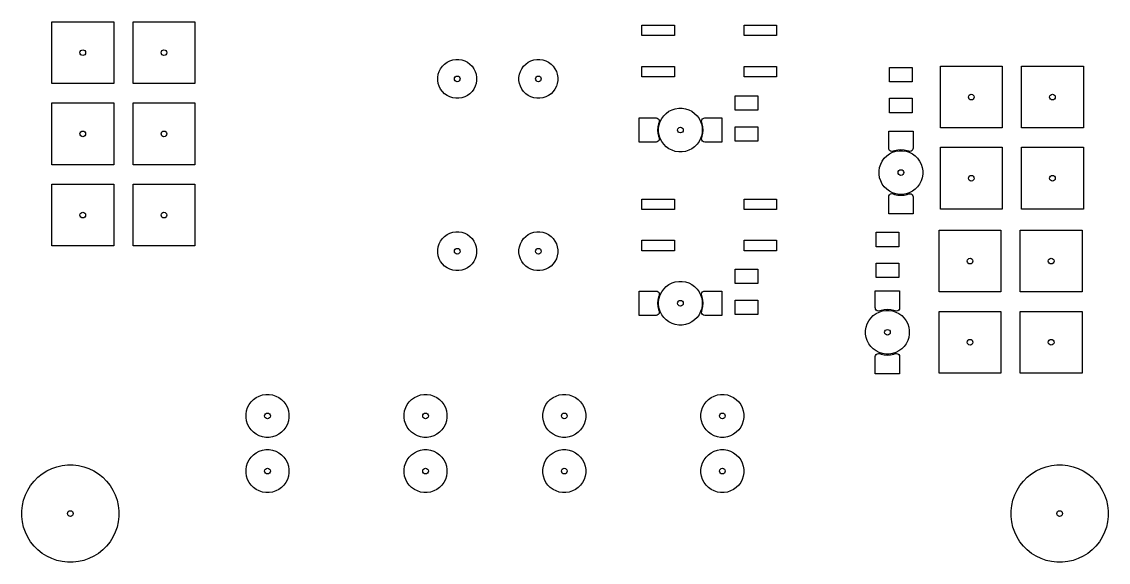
# Model space of a CAD drawing. Extents: x 0.28 to 2.94, y 0.28 to 3.72.
# Drawn here: x 0.282 to 2.918, y 0.282 to 1.592 of the extents above; entities that cross this region are included whole.
import ezdxf

# ---------------------------------------------------------------- set-up
doc = ezdxf.new("R2010")
doc.units = 0
doc.header["$MEASUREMENT"] = 0
doc.layers.add('BLACK', color=7, linetype='CONTINUOUS')

msp = doc.modelspace()

# ---------------------------------------------------------------- linework, layer by layer
at = {"layer": 'BLACK', "linetype": 'CONTINUOUS'}
for p, q in [((0.3552, 1.4425), (0.3552, 1.5925)), ((0.3552, 1.5925), (0.5052, 1.5925)), ((0.5052, 1.5925), (0.5052, 1.4425)), ((0.5521, 1.4425), (0.5521, 1.5925)), ((0.5521, 1.5925), (0.7021, 1.5925)), ((0.7021, 1.5925), (0.7021, 1.4425)), ((1.7866, 1.5591), (1.7866, 1.5843)), ((1.7866, 1.5843), (1.8654, 1.5843)), ((1.8654, 1.5843), (1.8654, 1.5591)), ((2.0346, 1.5591), (2.0346, 1.5843)), ((2.0346, 1.5843), (2.1134, 1.5843)), ((2.1134, 1.5843), (2.1134, 1.5591)), ((1.8654, 1.5591), (1.7866, 1.5591)), ((2.1134, 1.5591), (2.0346, 1.5591)), ((1.2949, 1.472), (1.2983, 1.4786)), ((1.2983, 1.4786), (1.3027, 1.4846)), ((1.3027, 1.4846), (1.3079, 1.4899)), ((1.3079, 1.4899), (1.3139, 1.4942)), ((1.3139, 1.4942), (1.3205, 1.4976)), ((1.3205, 1.4976), (1.3276, 1.4999)), ((1.3276, 1.4999), (1.3349, 1.501)), ((1.3349, 1.501), (1.3423, 1.501)), ((1.3423, 1.501), (1.3496, 1.4999)), ((1.3496, 1.4999), (1.3567, 1.4976)), ((1.3567, 1.4976), (1.3633, 1.4942)), ((1.3633, 1.4942), (1.3693, 1.4899)), ((1.3693, 1.4899), (1.3745, 1.4846)), ((1.3745, 1.4846), (1.3789, 1.4786)), ((1.3789, 1.4786), (1.3822, 1.472)), ((1.4918, 1.472), (1.4952, 1.4786)), ((1.4952, 1.4786), (1.4995, 1.4846)), ((1.4995, 1.4846), (1.5048, 1.4899)), ((1.5048, 1.4899), (1.5107, 1.4942)), ((1.5107, 1.4942), (1.5174, 1.4976)), ((1.5174, 1.4976), (1.5244, 1.4999)), ((1.5244, 1.4999), (1.5317, 1.501)), ((1.5317, 1.501), (1.5391, 1.501)), ((1.5391, 1.501), (1.5465, 1.4999)), ((1.5465, 1.4999), (1.5535, 1.4976)), ((1.5535, 1.4976), (1.5601, 1.4942)), ((1.5601, 1.4942), (1.5661, 1.4899)), ((1.5661, 1.4899), (1.5714, 1.4846)), ((1.5714, 1.4846), (1.5757, 1.4786)), ((1.5757, 1.4786), (1.5791, 1.472)), ((1.7866, 1.4591), (1.7866, 1.4843)), ((1.7866, 1.4843), (1.8654, 1.4843)), ((1.8654, 1.4843), (1.8654, 1.4591)), ((2.0346, 1.4591), (2.0346, 1.4843)), ((2.0346, 1.4843), (2.1134, 1.4843)), ((2.1134, 1.4843), (2.1134, 1.4591)), ((2.3874, 1.4469), (2.3874, 1.4819)), ((2.3874, 1.4819), (2.4424, 1.4819)), ((2.4424, 1.4819), (2.4424, 1.4469)), ((2.5107, 1.3349), (2.5107, 1.4849)), ((2.5107, 1.4849), (2.6607, 1.4849)), ((2.6607, 1.4849), (2.6607, 1.3349)), ((2.7076, 1.3349), (2.7076, 1.4849)), ((2.7076, 1.4849), (2.8576, 1.4849)), ((2.8576, 1.4849), (2.8576, 1.3349)), ((1.2915, 1.4577), (1.2926, 1.465)), ((1.2915, 1.4502), (1.2915, 1.4577)), ((1.2926, 1.4429), (1.2915, 1.4502)), ((1.2926, 1.465), (1.2949, 1.472)), ((1.3822, 1.472), (1.3845, 1.465)), ((1.3845, 1.465), (1.3857, 1.4577)), ((1.3857, 1.4502), (1.3845, 1.4429)), ((1.3857, 1.4577), (1.3857, 1.4502)), ((1.4883, 1.4577), (1.4895, 1.465)), ((1.4883, 1.4502), (1.4883, 1.4577)), ((1.4895, 1.4429), (1.4883, 1.4502)), ((1.4895, 1.465), (1.4918, 1.472)), ((1.5791, 1.472), (1.5814, 1.465)), ((1.5814, 1.465), (1.5825, 1.4577)), ((1.5825, 1.4502), (1.5814, 1.4429)), ((1.5825, 1.4577), (1.5825, 1.4502)), ((1.8654, 1.4591), (1.7866, 1.4591)), ((2.1134, 1.4591), (2.0346, 1.4591)), ((0.5052, 1.4425), (0.3552, 1.4425)), ((0.7021, 1.4425), (0.5521, 1.4425)), ((1.2949, 1.4359), (1.2926, 1.4429)), ((1.2983, 1.4293), (1.2949, 1.4359)), ((1.3027, 1.4233), (1.2983, 1.4293)), ((1.3789, 1.4293), (1.3745, 1.4233)), ((1.3822, 1.4359), (1.3789, 1.4293)), ((1.3845, 1.4429), (1.3822, 1.4359)), ((1.4918, 1.4359), (1.4895, 1.4429)), ((1.4952, 1.4293), (1.4918, 1.4359)), ((1.4995, 1.4233), (1.4952, 1.4293)), ((1.5757, 1.4293), (1.5714, 1.4233)), ((1.5791, 1.4359), (1.5757, 1.4293)), ((1.5814, 1.4429), (1.5791, 1.4359)), ((2.4424, 1.4469), (2.3874, 1.4469)), ((1.3079, 1.418), (1.3027, 1.4233)), ((1.3139, 1.4137), (1.3079, 1.418)), ((1.3205, 1.4103), (1.3139, 1.4137)), ((1.3276, 1.408), (1.3205, 1.4103)), ((1.3349, 1.4069), (1.3276, 1.408)), ((1.3423, 1.4069), (1.3349, 1.4069)), ((1.3496, 1.408), (1.3423, 1.4069)), ((1.3567, 1.4103), (1.3496, 1.408)), ((1.3633, 1.4137), (1.3567, 1.4103)), ((1.3693, 1.418), (1.3633, 1.4137)), ((1.3745, 1.4233), (1.3693, 1.418)), ((1.5048, 1.418), (1.4995, 1.4233)), ((1.5107, 1.4137), (1.5048, 1.418)), ((1.5174, 1.4103), (1.5107, 1.4137)), ((1.5244, 1.408), (1.5174, 1.4103)), ((1.5317, 1.4069), (1.5244, 1.408)), ((1.5391, 1.4069), (1.5317, 1.4069)), ((1.5465, 1.408), (1.5391, 1.4069)), ((1.5535, 1.4103), (1.5465, 1.408)), ((1.5601, 1.4137), (1.5535, 1.4103)), ((1.5661, 1.418), (1.5601, 1.4137)), ((1.5714, 1.4233), (1.5661, 1.418)), ((2.0125, 1.3779), (2.0125, 1.4129)), ((2.0125, 1.4129), (2.0675, 1.4129)), ((2.0675, 1.4129), (2.0675, 1.3779)), ((2.3874, 1.3719), (2.3874, 1.4069)), ((2.3874, 1.4069), (2.4424, 1.4069)), ((2.4424, 1.4069), (2.4424, 1.3719)), ((0.3552, 1.2456), (0.3552, 1.3956)), ((0.3552, 1.3956), (0.5052, 1.3956)), ((0.5052, 1.3956), (0.5052, 1.2456)), ((0.5521, 1.2456), (0.5521, 1.3956)), ((0.5521, 1.3956), (0.7021, 1.3956)), ((0.7021, 1.3956), (0.7021, 1.2456)), ((1.8455, 1.3704), (1.8522, 1.3753)), ((1.8522, 1.3753), (1.8597, 1.3791)), ((1.8597, 1.3791), (1.8676, 1.3817)), ((1.8676, 1.3817), (1.8758, 1.383)), ((1.8758, 1.383), (1.8842, 1.383)), ((1.8842, 1.383), (1.8924, 1.3817)), ((1.8924, 1.3817), (1.9003, 1.3791)), ((1.9003, 1.3791), (1.9078, 1.3753)), ((1.9078, 1.3753), (1.9145, 1.3704)), ((2.0675, 1.3779), (2.0125, 1.3779)), ((2.4424, 1.3719), (2.3874, 1.3719)), ((1.7796, 1.3005), (1.7796, 1.3595)), ((1.7796, 1.3595), (1.8209, 1.3595)), ((1.8209, 1.3595), (1.8237, 1.359)), ((1.8209, 1.3595), (1.8209, 1.3595)), ((1.8237, 1.359), (1.8263, 1.3574)), ((1.827, 1.3453), (1.8254, 1.3377)), ((1.8263, 1.3574), (1.8281, 1.355)), ((1.8283, 1.3489), (1.827, 1.3453)), ((1.8281, 1.355), (1.8288, 1.352)), ((1.8288, 1.352), (1.8283, 1.3489)), ((1.8283, 1.3424), (1.8309, 1.3503)), ((1.8283, 1.3489), (1.8283, 1.3489)), ((1.8309, 1.3503), (1.8347, 1.3578)), ((1.8347, 1.3578), (1.8396, 1.3645)), ((1.8396, 1.3645), (1.8455, 1.3704)), ((1.9145, 1.3704), (1.9204, 1.3645)), ((1.9204, 1.3645), (1.9253, 1.3578)), ((1.9253, 1.3578), (1.9291, 1.3503)), ((1.9291, 1.3503), (1.9317, 1.3424)), ((1.9312, 1.3519), (1.9319, 1.3549)), ((1.9317, 1.3489), (1.9312, 1.3519)), ((1.933, 1.3452), (1.9317, 1.3489)), ((1.9317, 1.3489), (1.9317, 1.3489)), ((1.9319, 1.3549), (1.9338, 1.3574)), ((1.9346, 1.3377), (1.933, 1.3452)), ((1.9338, 1.3574), (1.9364, 1.359)), ((1.9364, 1.359), (1.9391, 1.3594)), ((1.9391, 1.3594), (1.9391, 1.3595)), ((1.9391, 1.3595), (1.9804, 1.3595)), ((1.9804, 1.3595), (1.9804, 1.3005)), ((1.8254, 1.3377), (1.8248, 1.33)), ((1.8248, 1.33), (1.8254, 1.3223)), ((1.8254, 1.3223), (1.827, 1.3148)), ((1.827, 1.3342), (1.8283, 1.3424)), ((1.827, 1.3258), (1.827, 1.3342)), ((1.8283, 1.3176), (1.827, 1.3258)), ((1.9317, 1.3424), (1.933, 1.3342)), ((1.933, 1.3258), (1.9317, 1.3176)), ((1.933, 1.3342), (1.933, 1.3258)), ((1.933, 1.3147), (1.9346, 1.3223)), ((1.9352, 1.33), (1.9346, 1.3377)), ((1.9346, 1.3223), (1.9352, 1.33)), ((2.0125, 1.3029), (2.0125, 1.3379)), ((2.0125, 1.3379), (2.0675, 1.3379)), ((2.0675, 1.3379), (2.0675, 1.3029)), ((2.3854, 1.2859), (2.3854, 1.3272)), ((2.3854, 1.3272), (2.4444, 1.3272)), ((2.4444, 1.3272), (2.4444, 1.2859)), ((2.6607, 1.3349), (2.5107, 1.3349)), ((2.8576, 1.3349), (2.7076, 1.3349)), ((1.8209, 1.3005), (1.7796, 1.3005)), ((1.8236, 1.301), (1.8209, 1.3006)), ((1.8209, 1.3006), (1.8209, 1.3005)), ((1.8262, 1.3026), (1.8236, 1.301)), ((1.8281, 1.3051), (1.8262, 1.3026)), ((1.827, 1.3148), (1.8283, 1.3111)), ((1.8288, 1.3081), (1.8281, 1.3051)), ((1.8309, 1.3097), (1.8283, 1.3176)), ((1.8283, 1.3111), (1.8283, 1.3111)), ((1.8283, 1.3111), (1.8288, 1.3081)), ((1.8347, 1.3022), (1.8309, 1.3097)), ((1.8396, 1.2955), (1.8347, 1.3022)), ((1.8455, 1.2896), (1.8396, 1.2955)), ((1.9204, 1.2955), (1.9145, 1.2896)), ((1.9253, 1.3022), (1.9204, 1.2955)), ((1.9291, 1.3097), (1.9253, 1.3022)), ((1.9317, 1.3176), (1.9291, 1.3097)), ((1.9312, 1.308), (1.9317, 1.3111)), ((1.9319, 1.305), (1.9312, 1.308)), ((1.9317, 1.3111), (1.933, 1.3147)), ((1.9317, 1.3111), (1.9317, 1.3111)), ((1.9337, 1.3026), (1.9319, 1.305)), ((1.9363, 1.301), (1.9337, 1.3026)), ((1.9391, 1.3005), (1.9363, 1.301)), ((1.9804, 1.3005), (1.9391, 1.3005)), ((1.9391, 1.3005), (1.9391, 1.3005)), ((2.0675, 1.3029), (2.0125, 1.3029)), ((1.8522, 1.2847), (1.8455, 1.2896)), ((1.8597, 1.2809), (1.8522, 1.2847)), ((1.8676, 1.2783), (1.8597, 1.2809)), ((1.8758, 1.277), (1.8676, 1.2783)), ((1.8842, 1.277), (1.8758, 1.277)), ((1.8924, 1.2783), (1.8842, 1.277)), ((1.9003, 1.2809), (1.8924, 1.2783)), ((1.9078, 1.2847), (1.9003, 1.2809)), ((1.9145, 1.2896), (1.9078, 1.2847)), ((2.3745, 1.2614), (2.3804, 1.2673)), ((2.3804, 1.2673), (2.3871, 1.2722)), ((2.3855, 1.2859), (2.3854, 1.2859)), ((2.3859, 1.2832), (2.3855, 1.2859)), ((2.3875, 1.2806), (2.3859, 1.2832)), ((2.3871, 1.2722), (2.3946, 1.276)), ((2.39, 1.2788), (2.3875, 1.2806)), ((2.393, 1.2781), (2.39, 1.2788)), ((2.396, 1.2785), (2.393, 1.2781)), ((2.3946, 1.276), (2.4025, 1.2785)), ((2.3997, 1.2799), (2.396, 1.2785)), ((2.396, 1.2785), (2.396, 1.2785)), ((2.4072, 1.2815), (2.3997, 1.2799)), ((2.4025, 1.2785), (2.4107, 1.2798)), ((2.4149, 1.282), (2.4072, 1.2815)), ((2.4107, 1.2798), (2.4191, 1.2798)), ((2.4227, 1.2815), (2.4149, 1.282)), ((2.4191, 1.2798), (2.4273, 1.2785)), ((2.4302, 1.2798), (2.4227, 1.2815)), ((2.4273, 1.2785), (2.4352, 1.276)), ((2.4338, 1.2785), (2.4302, 1.2798)), ((2.4369, 1.278), (2.4338, 1.2785)), ((2.4338, 1.2785), (2.4338, 1.2785)), ((2.4352, 1.276), (2.4427, 1.2722)), ((2.4399, 1.2788), (2.4369, 1.278)), ((2.4423, 1.2806), (2.4399, 1.2788)), ((2.4439, 1.2832), (2.4423, 1.2806)), ((2.4427, 1.2722), (2.4494, 1.2673)), ((2.4444, 1.2859), (2.4439, 1.2832)), ((2.4444, 1.2859), (2.4444, 1.2859)), ((2.4494, 1.2673), (2.4553, 1.2614)), ((2.5107, 1.1381), (2.5107, 1.2881)), ((2.5107, 1.2881), (2.6607, 1.2881)), ((2.6607, 1.2881), (2.6607, 1.1381)), ((2.7076, 1.1381), (2.7076, 1.2881)), ((2.7076, 1.2881), (2.8576, 1.2881)), ((2.8576, 1.2881), (2.8576, 1.1381)), ((0.5052, 1.2456), (0.3552, 1.2456)), ((0.7021, 1.2456), (0.5521, 1.2456)), ((2.3619, 1.231), (2.3632, 1.2393)), ((2.3632, 1.2393), (2.3658, 1.2472)), ((2.3658, 1.2472), (2.3696, 1.2546)), ((2.3696, 1.2546), (2.3745, 1.2614)), ((2.4553, 1.2614), (2.4602, 1.2546)), ((2.4602, 1.2546), (2.464, 1.2472)), ((2.464, 1.2472), (2.4666, 1.2393)), ((2.4666, 1.2393), (2.4679, 1.231)), ((2.3619, 1.2227), (2.3619, 1.231)), ((2.3632, 1.2144), (2.3619, 1.2227)), ((2.3658, 1.2065), (2.3632, 1.2144)), ((2.4666, 1.2144), (2.464, 1.2065)), ((2.4679, 1.2227), (2.4666, 1.2144)), ((2.4679, 1.231), (2.4679, 1.2227)), ((0.3552, 1.0488), (0.3552, 1.1988)), ((0.3552, 1.1988), (0.5052, 1.1988)), ((0.5052, 1.1988), (0.5052, 1.0488)), ((0.5521, 1.0488), (0.5521, 1.1988)), ((0.5521, 1.1988), (0.7021, 1.1988)), ((0.7021, 1.1988), (0.7021, 1.0488)), ((2.3696, 1.1991), (2.3658, 1.2065)), ((2.3745, 1.1923), (2.3696, 1.1991)), ((2.3804, 1.1864), (2.3745, 1.1923)), ((2.3871, 1.1815), (2.3804, 1.1864)), ((2.4494, 1.1864), (2.4427, 1.1815)), ((2.4553, 1.1923), (2.4494, 1.1864)), ((2.4602, 1.1991), (2.4553, 1.1923)), ((2.464, 1.2065), (2.4602, 1.1991)), ((1.7866, 1.1374), (1.7866, 1.1626)), ((1.7866, 1.1626), (1.8654, 1.1626)), ((1.8654, 1.1626), (1.8654, 1.1374)), ((2.0346, 1.1374), (2.0346, 1.1626)), ((2.0346, 1.1626), (2.1134, 1.1626)), ((2.1134, 1.1626), (2.1134, 1.1374)), ((2.3854, 1.1678), (2.3859, 1.1705)), ((2.3854, 1.1265), (2.3854, 1.1678)), ((2.3854, 1.1678), (2.3854, 1.1678)), ((2.3859, 1.1705), (2.3875, 1.1731)), ((2.3946, 1.1777), (2.3871, 1.1815)), ((2.3875, 1.1731), (2.3899, 1.1749)), ((2.3899, 1.1749), (2.3929, 1.1757)), ((2.3929, 1.1757), (2.396, 1.1752)), ((2.4025, 1.1752), (2.3946, 1.1777)), ((2.396, 1.1752), (2.396, 1.1752)), ((2.396, 1.1752), (2.3996, 1.1739)), ((2.3996, 1.1739), (2.4072, 1.1722)), ((2.4107, 1.1739), (2.4025, 1.1752)), ((2.4072, 1.1722), (2.4149, 1.1717)), ((2.4191, 1.1739), (2.4107, 1.1739)), ((2.4149, 1.1717), (2.4226, 1.1722)), ((2.4273, 1.1752), (2.4191, 1.1739)), ((2.4226, 1.1722), (2.4301, 1.1738)), ((2.4352, 1.1777), (2.4273, 1.1752)), ((2.4301, 1.1738), (2.4338, 1.1752)), ((2.4338, 1.1752), (2.4368, 1.1756)), ((2.4338, 1.1752), (2.4338, 1.1752)), ((2.4427, 1.1815), (2.4352, 1.1777)), ((2.4368, 1.1756), (2.4398, 1.1749)), ((2.4398, 1.1749), (2.4423, 1.1731)), ((2.4423, 1.1731), (2.4439, 1.1705)), ((2.4439, 1.1705), (2.4443, 1.1678)), ((2.4443, 1.1678), (2.4444, 1.1678)), ((2.4444, 1.1678), (2.4444, 1.1265)), ((1.8654, 1.1374), (1.7866, 1.1374)), ((2.1134, 1.1374), (2.0346, 1.1374)), ((2.6607, 1.1381), (2.5107, 1.1381)), ((2.8576, 1.1381), (2.7076, 1.1381)), ((2.4444, 1.1265), (2.3854, 1.1265)), ((1.3205, 1.0797), (1.3276, 1.082)), ((1.3276, 1.082), (1.3349, 1.0832)), ((1.3349, 1.0832), (1.3423, 1.0832)), ((1.3423, 1.0832), (1.3496, 1.082)), ((1.3496, 1.082), (1.3567, 1.0797)), ((1.5174, 1.0797), (1.5244, 1.082)), ((1.5244, 1.082), (1.5317, 1.0832)), ((1.5317, 1.0832), (1.5391, 1.0832)), ((1.5391, 1.0832), (1.5465, 1.082)), ((1.5465, 1.082), (1.5535, 1.0797)), ((2.3548, 1.0471), (2.3548, 1.0821)), ((2.3548, 1.0821), (2.4098, 1.0821)), ((2.4098, 1.0821), (2.4098, 1.0471)), ((2.5076, 0.9373), (2.5076, 1.0873)), ((2.5076, 1.0873), (2.6576, 1.0873)), ((2.6576, 1.0873), (2.6576, 0.9373)), ((2.7044, 0.9373), (2.7044, 1.0873)), ((2.7044, 1.0873), (2.8544, 1.0873)), ((2.8544, 1.0873), (2.8544, 0.9373)), ((1.2949, 1.0542), (1.2983, 1.0608)), ((1.2983, 1.0608), (1.3027, 1.0668)), ((1.3027, 1.0668), (1.3079, 1.072)), ((1.3079, 1.072), (1.3139, 1.0764)), ((1.3139, 1.0764), (1.3205, 1.0797)), ((1.3567, 1.0797), (1.3633, 1.0764)), ((1.3633, 1.0764), (1.3693, 1.072)), ((1.3693, 1.072), (1.3745, 1.0668)), ((1.3745, 1.0668), (1.3789, 1.0608)), ((1.3789, 1.0608), (1.3822, 1.0542)), ((1.4918, 1.0542), (1.4952, 1.0608)), ((1.4952, 1.0608), (1.4995, 1.0668)), ((1.4995, 1.0668), (1.5048, 1.072)), ((1.5048, 1.072), (1.5107, 1.0764)), ((1.5107, 1.0764), (1.5174, 1.0797)), ((1.5535, 1.0797), (1.5601, 1.0764)), ((1.5601, 1.0764), (1.5661, 1.072)), ((1.5661, 1.072), (1.5714, 1.0668)), ((1.5714, 1.0668), (1.5757, 1.0608)), ((1.5757, 1.0608), (1.5791, 1.0542)), ((1.7866, 1.0374), (1.7866, 1.0626)), ((1.7866, 1.0626), (1.8654, 1.0626)), ((1.8654, 1.0626), (1.8654, 1.0374)), ((2.0346, 1.0374), (2.0346, 1.0626)), ((2.0346, 1.0626), (2.1134, 1.0626)), ((2.1134, 1.0626), (2.1134, 1.0374)), ((0.5052, 1.0488), (0.3552, 1.0488)), ((0.7021, 1.0488), (0.5521, 1.0488)), ((1.2915, 1.0398), (1.2926, 1.0471)), ((1.2915, 1.0324), (1.2915, 1.0398)), ((1.2926, 1.0251), (1.2915, 1.0324)), ((1.2926, 1.0471), (1.2949, 1.0542)), ((1.3822, 1.0542), (1.3845, 1.0471)), ((1.3845, 1.0471), (1.3857, 1.0398)), ((1.3857, 1.0324), (1.3845, 1.0251)), ((1.3857, 1.0398), (1.3857, 1.0324)), ((1.4883, 1.0398), (1.4895, 1.0471)), ((1.4883, 1.0324), (1.4883, 1.0398)), ((1.4895, 1.0251), (1.4883, 1.0324)), ((1.4895, 1.0471), (1.4918, 1.0542)), ((1.5791, 1.0542), (1.5814, 1.0471)), ((1.5814, 1.0471), (1.5825, 1.0398)), ((1.5825, 1.0324), (1.5814, 1.0251)), ((1.5825, 1.0398), (1.5825, 1.0324)), ((1.8654, 1.0374), (1.7866, 1.0374)), ((2.1134, 1.0374), (2.0346, 1.0374)), ((2.4098, 1.0471), (2.3548, 1.0471)), ((1.2949, 1.018), (1.2926, 1.0251)), ((1.2983, 1.0114), (1.2949, 1.018)), ((1.3027, 1.0054), (1.2983, 1.0114)), ((1.3079, 1.0002), (1.3027, 1.0054)), ((1.3745, 1.0054), (1.3693, 1.0002)), ((1.3789, 1.0114), (1.3745, 1.0054)), ((1.3822, 1.018), (1.3789, 1.0114)), ((1.3845, 1.0251), (1.3822, 1.018)), ((1.4918, 1.018), (1.4895, 1.0251)), ((1.4952, 1.0114), (1.4918, 1.018)), ((1.4995, 1.0054), (1.4952, 1.0114)), ((1.5048, 1.0002), (1.4995, 1.0054)), ((1.5714, 1.0054), (1.5661, 1.0002)), ((1.5757, 1.0114), (1.5714, 1.0054)), ((1.5791, 1.018), (1.5757, 1.0114)), ((1.5814, 1.0251), (1.5791, 1.018)), ((2.3548, 0.9721), (2.3548, 1.0071)), ((2.3548, 1.0071), (2.4098, 1.0071)), ((2.4098, 1.0071), (2.4098, 0.9721)), ((1.3139, 0.9958), (1.3079, 1.0002)), ((1.3205, 0.9924), (1.3139, 0.9958)), ((1.3276, 0.9901), (1.3205, 0.9924)), ((1.3349, 0.989), (1.3276, 0.9901)), ((1.3423, 0.989), (1.3349, 0.989)), ((1.3496, 0.9901), (1.3423, 0.989)), ((1.3567, 0.9924), (1.3496, 0.9901)), ((1.3633, 0.9958), (1.3567, 0.9924)), ((1.3693, 1.0002), (1.3633, 0.9958)), ((1.5107, 0.9958), (1.5048, 1.0002)), ((1.5174, 0.9924), (1.5107, 0.9958)), ((1.5244, 0.9901), (1.5174, 0.9924)), ((1.5317, 0.989), (1.5244, 0.9901)), ((1.5391, 0.989), (1.5317, 0.989)), ((1.5465, 0.9901), (1.5391, 0.989)), ((1.5535, 0.9924), (1.5465, 0.9901)), ((1.5601, 0.9958), (1.5535, 0.9924)), ((1.5661, 1.0002), (1.5601, 0.9958)), ((2.0125, 0.9575), (2.0125, 0.9925)), ((2.0125, 0.9925), (2.0675, 0.9925)), ((2.0675, 0.9925), (2.0675, 0.9575)), ((1.8396, 0.9445), (1.8455, 0.9504)), ((1.8455, 0.9504), (1.8522, 0.9553)), ((1.8522, 0.9553), (1.8597, 0.9591)), ((1.8597, 0.9591), (1.8676, 0.9617)), ((1.8676, 0.9617), (1.8758, 0.963)), ((1.8758, 0.963), (1.8842, 0.963)), ((1.8842, 0.963), (1.8924, 0.9617)), ((1.8924, 0.9617), (1.9003, 0.9591)), ((1.9003, 0.9591), (1.9078, 0.9553)), ((1.9078, 0.9553), (1.9145, 0.9504)), ((1.9145, 0.9504), (1.9204, 0.9445)), ((2.0675, 0.9575), (2.0125, 0.9575)), ((2.4098, 0.9721), (2.3548, 0.9721)), ((1.7796, 0.8805), (1.7796, 0.9395)), ((1.7796, 0.9395), (1.8209, 0.9395)), ((1.8209, 0.9395), (1.8237, 0.939)), ((1.8209, 0.9395), (1.8209, 0.9395)), ((1.8237, 0.939), (1.8263, 0.9374)), ((1.827, 0.9253), (1.8254, 0.9177)), ((1.8263, 0.9374), (1.8281, 0.935)), ((1.8283, 0.9289), (1.827, 0.9253)), ((1.8281, 0.935), (1.8288, 0.932)), ((1.8288, 0.932), (1.8283, 0.9289)), ((1.8283, 0.9224), (1.8309, 0.9303)), ((1.8283, 0.9289), (1.8283, 0.9289)), ((1.8309, 0.9303), (1.8347, 0.9378)), ((1.8347, 0.9378), (1.8396, 0.9445)), ((1.9204, 0.9445), (1.9253, 0.9378)), ((1.9253, 0.9378), (1.9291, 0.9303)), ((1.9291, 0.9303), (1.9317, 0.9224)), ((1.9312, 0.9319), (1.9319, 0.9349)), ((1.9317, 0.9289), (1.9312, 0.9319)), ((1.933, 0.9252), (1.9317, 0.9289)), ((1.9317, 0.9289), (1.9317, 0.9289)), ((1.9319, 0.9349), (1.9338, 0.9374)), ((1.9346, 0.9177), (1.933, 0.9252)), ((1.9338, 0.9374), (1.9364, 0.939)), ((1.9364, 0.939), (1.9391, 0.9394)), ((1.9391, 0.9394), (1.9391, 0.9395)), ((1.9391, 0.9395), (1.9804, 0.9395)), ((1.9804, 0.9395), (1.9804, 0.8805)), ((2.3528, 0.8987), (2.3528, 0.94)), ((2.3528, 0.94), (2.4118, 0.94)), ((2.4118, 0.94), (2.4118, 0.8987)), ((2.6576, 0.9373), (2.5076, 0.9373)), ((2.8544, 0.9373), (2.7044, 0.9373)), ((1.8254, 0.9177), (1.8248, 0.91)), ((1.8248, 0.91), (1.8254, 0.9023)), ((1.8254, 0.9023), (1.827, 0.8948)), ((1.827, 0.9142), (1.8283, 0.9224)), ((1.827, 0.9058), (1.827, 0.9142)), ((1.8283, 0.8976), (1.827, 0.9058)), ((1.8309, 0.8897), (1.8283, 0.8976)), ((1.9317, 0.8976), (1.9291, 0.8897)), ((1.9317, 0.9224), (1.933, 0.9142)), ((1.933, 0.9058), (1.9317, 0.8976)), ((1.933, 0.9142), (1.933, 0.9058)), ((1.933, 0.8947), (1.9346, 0.9023)), ((1.9352, 0.91), (1.9346, 0.9177)), ((1.9346, 0.9023), (1.9352, 0.91)), ((2.0125, 0.8825), (2.0125, 0.9175)), ((2.0125, 0.9175), (2.0675, 0.9175)), ((2.0675, 0.9175), (2.0675, 0.8825)), ((2.3529, 0.8987), (2.3528, 0.8987)), ((2.3533, 0.896), (2.3529, 0.8987)), ((2.4118, 0.8987), (2.4114, 0.896)), ((2.4118, 0.8987), (2.4118, 0.8987)), ((1.8209, 0.8805), (1.7796, 0.8805)), ((1.8236, 0.881), (1.8209, 0.8806)), ((1.8209, 0.8806), (1.8209, 0.8805)), ((1.8262, 0.8826), (1.8236, 0.881)), ((1.8281, 0.8851), (1.8262, 0.8826)), ((1.827, 0.8948), (1.8283, 0.8911)), ((1.8288, 0.8881), (1.8281, 0.8851)), ((1.8283, 0.8911), (1.8283, 0.8911)), ((1.8283, 0.8911), (1.8288, 0.8881)), ((1.8347, 0.8822), (1.8309, 0.8897)), ((1.8396, 0.8755), (1.8347, 0.8822)), ((1.8455, 0.8696), (1.8396, 0.8755)), ((1.9204, 0.8755), (1.9145, 0.8696)), ((1.9253, 0.8822), (1.9204, 0.8755)), ((1.9291, 0.8897), (1.9253, 0.8822)), ((1.9312, 0.888), (1.9317, 0.8911)), ((1.9319, 0.885), (1.9312, 0.888)), ((1.9317, 0.8911), (1.933, 0.8947)), ((1.9317, 0.8911), (1.9317, 0.8911)), ((1.9337, 0.8826), (1.9319, 0.885)), ((1.9363, 0.881), (1.9337, 0.8826)), ((1.9391, 0.8805), (1.9363, 0.881)), ((1.9804, 0.8805), (1.9391, 0.8805)), ((1.9391, 0.8805), (1.9391, 0.8805)), ((2.0675, 0.8825), (2.0125, 0.8825)), ((2.337, 0.8674), (2.3419, 0.8741)), ((2.3419, 0.8741), (2.3478, 0.88)), ((2.3478, 0.88), (2.3545, 0.8849)), ((2.3549, 0.8934), (2.3533, 0.896)), ((2.3545, 0.8849), (2.362, 0.8887)), ((2.3574, 0.8915), (2.3549, 0.8934)), ((2.3604, 0.8908), (2.3574, 0.8915)), ((2.3634, 0.8913), (2.3604, 0.8908)), ((2.362, 0.8887), (2.3699, 0.8913)), ((2.3671, 0.8926), (2.3634, 0.8913)), ((2.3634, 0.8913), (2.3634, 0.8913)), ((2.3746, 0.8942), (2.3671, 0.8926)), ((2.3699, 0.8913), (2.3781, 0.8926)), ((2.3823, 0.8948), (2.3746, 0.8942)), ((2.3781, 0.8926), (2.3865, 0.8926)), ((2.3901, 0.8942), (2.3823, 0.8948)), ((2.3865, 0.8926), (2.3947, 0.8913)), ((2.3976, 0.8926), (2.3901, 0.8942)), ((2.3947, 0.8913), (2.4027, 0.8887)), ((2.4013, 0.8913), (2.3976, 0.8926)), ((2.4043, 0.8908), (2.4013, 0.8913)), ((2.4013, 0.8913), (2.4013, 0.8913)), ((2.4027, 0.8887), (2.4101, 0.8849)), ((2.4073, 0.8915), (2.4043, 0.8908)), ((2.4098, 0.8933), (2.4073, 0.8915)), ((2.4114, 0.896), (2.4098, 0.8933)), ((2.4101, 0.8849), (2.4168, 0.88)), ((2.4168, 0.88), (2.4227, 0.8741)), ((2.4227, 0.8741), (2.4276, 0.8674)), ((2.5076, 0.7404), (2.5076, 0.8904)), ((2.5076, 0.8904), (2.6576, 0.8904)), ((2.6576, 0.8904), (2.6576, 0.7404)), ((2.7044, 0.7404), (2.7044, 0.8904)), ((2.7044, 0.8904), (2.8544, 0.8904)), ((2.8544, 0.8904), (2.8544, 0.7404)), ((1.8522, 0.8647), (1.8455, 0.8696)), ((1.8597, 0.8609), (1.8522, 0.8647)), ((1.8676, 0.8583), (1.8597, 0.8609)), ((1.8758, 0.857), (1.8676, 0.8583)), ((1.8842, 0.857), (1.8758, 0.857)), ((1.8924, 0.8583), (1.8842, 0.857)), ((1.9003, 0.8609), (1.8924, 0.8583)), ((1.9078, 0.8647), (1.9003, 0.8609)), ((1.9145, 0.8696), (1.9078, 0.8647)), ((2.3293, 0.8438), (2.3306, 0.852)), ((2.3293, 0.8354), (2.3293, 0.8438)), ((2.3306, 0.852), (2.3332, 0.8599)), ((2.3332, 0.8599), (2.337, 0.8674)), ((2.4276, 0.8674), (2.4314, 0.8599)), ((2.4314, 0.8599), (2.434, 0.852)), ((2.434, 0.852), (2.4353, 0.8438)), ((2.4353, 0.8438), (2.4353, 0.8354)), ((2.3306, 0.8272), (2.3293, 0.8354)), ((2.3332, 0.8193), (2.3306, 0.8272)), ((2.337, 0.8118), (2.3332, 0.8193)), ((2.4314, 0.8193), (2.4276, 0.8118)), ((2.434, 0.8272), (2.4314, 0.8193)), ((2.4353, 0.8354), (2.434, 0.8272)), ((2.3419, 0.8051), (2.337, 0.8118)), ((2.3478, 0.7992), (2.3419, 0.8051)), ((2.3545, 0.7943), (2.3478, 0.7992)), ((2.362, 0.7905), (2.3545, 0.7943)), ((2.4101, 0.7943), (2.4027, 0.7905)), ((2.4168, 0.7992), (2.4101, 0.7943)), ((2.4227, 0.8051), (2.4168, 0.7992)), ((2.4276, 0.8118), (2.4227, 0.8051)), ((2.3528, 0.7806), (2.3533, 0.7833)), ((2.3528, 0.7392), (2.3528, 0.7806)), ((2.3528, 0.7806), (2.3528, 0.7806)), ((2.3533, 0.7833), (2.3549, 0.7859)), ((2.3549, 0.7859), (2.3573, 0.7877)), ((2.3573, 0.7877), (2.3603, 0.7884)), ((2.3603, 0.7884), (2.3634, 0.7879)), ((2.3699, 0.7879), (2.362, 0.7905)), ((2.3634, 0.7879), (2.3634, 0.7879)), ((2.3634, 0.7879), (2.367, 0.7866)), ((2.367, 0.7866), (2.3746, 0.785)), ((2.3781, 0.7866), (2.3699, 0.7879)), ((2.3746, 0.785), (2.3823, 0.7844)), ((2.3865, 0.7866), (2.3781, 0.7866)), ((2.3823, 0.7844), (2.39, 0.785)), ((2.3947, 0.7879), (2.3865, 0.7866)), ((2.39, 0.785), (2.3976, 0.7866)), ((2.4027, 0.7905), (2.3947, 0.7879)), ((2.3976, 0.7866), (2.4012, 0.7879)), ((2.4012, 0.7879), (2.4042, 0.7884)), ((2.4012, 0.7879), (2.4012, 0.7879)), ((2.4042, 0.7884), (2.4072, 0.7877)), ((2.4072, 0.7877), (2.4097, 0.7858)), ((2.4097, 0.7858), (2.4113, 0.7832)), ((2.4113, 0.7832), (2.4117, 0.7806)), ((2.4117, 0.7806), (2.4118, 0.7806)), ((2.4118, 0.7806), (2.4118, 0.7392)), ((2.4118, 0.7392), (2.3528, 0.7392)), ((2.6576, 0.7404), (2.5076, 0.7404)), ((2.8544, 0.7404), (2.7044, 0.7404)), ((0.8583, 0.6851), (0.8661, 0.6877)), ((0.8661, 0.6877), (0.8742, 0.6889)), ((0.8742, 0.6889), (0.8824, 0.6889)), ((0.8824, 0.6889), (0.8904, 0.6877)), ((0.8904, 0.6877), (0.8982, 0.6851)), ((1.2418, 0.6851), (1.2496, 0.6877)), ((1.2496, 0.6877), (1.2576, 0.6889)), ((1.2576, 0.6889), (1.2658, 0.6889)), ((1.2658, 0.6889), (1.2739, 0.6877)), ((1.2739, 0.6877), (1.2817, 0.6851)), ((1.5783, 0.6851), (1.5861, 0.6877)), ((1.5861, 0.6877), (1.5942, 0.6889)), ((1.5942, 0.6889), (1.6024, 0.6889)), ((1.6024, 0.6889), (1.6104, 0.6877)), ((1.6104, 0.6877), (1.6182, 0.6851)), ((1.9618, 0.6851), (1.9696, 0.6877)), ((1.9696, 0.6877), (1.9776, 0.6889)), ((1.9776, 0.6889), (1.9858, 0.6889)), ((1.9858, 0.6889), (1.9939, 0.6877)), ((1.9939, 0.6877), (2.0017, 0.6851)), ((0.8301, 0.6569), (0.8338, 0.6642)), ((0.8338, 0.6642), (0.8386, 0.6708)), ((0.8386, 0.6708), (0.8444, 0.6766)), ((0.8444, 0.6766), (0.851, 0.6814)), ((0.851, 0.6814), (0.8583, 0.6851)), ((0.8982, 0.6851), (0.9055, 0.6814)), ((0.9055, 0.6814), (0.9121, 0.6766)), ((0.9121, 0.6766), (0.9179, 0.6708)), ((0.9179, 0.6708), (0.9227, 0.6642)), ((0.9227, 0.6642), (0.9265, 0.6569)), ((1.2135, 0.6569), (1.2173, 0.6642)), ((1.2173, 0.6642), (1.2221, 0.6708)), ((1.2221, 0.6708), (1.2279, 0.6766)), ((1.2279, 0.6766), (1.2345, 0.6814)), ((1.2345, 0.6814), (1.2418, 0.6851)), ((1.2817, 0.6851), (1.289, 0.6814)), ((1.289, 0.6814), (1.2956, 0.6766)), ((1.2956, 0.6766), (1.3014, 0.6708)), ((1.3014, 0.6708), (1.3062, 0.6642)), ((1.3062, 0.6642), (1.3099, 0.6569)), ((1.5501, 0.6569), (1.5538, 0.6642)), ((1.5538, 0.6642), (1.5586, 0.6708)), ((1.5586, 0.6708), (1.5644, 0.6766)), ((1.5644, 0.6766), (1.571, 0.6814)), ((1.571, 0.6814), (1.5783, 0.6851)), ((1.6182, 0.6851), (1.6255, 0.6814)), ((1.6255, 0.6814), (1.6321, 0.6766)), ((1.6321, 0.6766), (1.6379, 0.6708)), ((1.6379, 0.6708), (1.6427, 0.6642)), ((1.6427, 0.6642), (1.6465, 0.6569)), ((1.9335, 0.6569), (1.9373, 0.6642)), ((1.9373, 0.6642), (1.9421, 0.6708)), ((1.9421, 0.6708), (1.9479, 0.6766)), ((1.9479, 0.6766), (1.9545, 0.6814)), ((1.9545, 0.6814), (1.9618, 0.6851)), ((2.0017, 0.6851), (2.009, 0.6814)), ((2.009, 0.6814), (2.0156, 0.6766)), ((2.0156, 0.6766), (2.0214, 0.6708)), ((2.0214, 0.6708), (2.0262, 0.6642)), ((2.0262, 0.6642), (2.0299, 0.6569)), ((0.8263, 0.641), (0.8275, 0.6491)), ((0.8263, 0.6328), (0.8263, 0.641)), ((0.8275, 0.6248), (0.8263, 0.6328)), ((0.8275, 0.6491), (0.8301, 0.6569)), ((0.9265, 0.6569), (0.929, 0.6491)), ((0.929, 0.6491), (0.9303, 0.641)), ((0.9303, 0.6328), (0.929, 0.6248)), ((0.9303, 0.641), (0.9303, 0.6328)), ((1.2097, 0.641), (1.211, 0.6491)), ((1.2097, 0.6328), (1.2097, 0.641)), ((1.211, 0.6248), (1.2097, 0.6328)), ((1.211, 0.6491), (1.2135, 0.6569)), ((1.3099, 0.6569), (1.3125, 0.6491)), ((1.3125, 0.6491), (1.3137, 0.641)), ((1.3137, 0.6328), (1.3125, 0.6248)), ((1.3137, 0.641), (1.3137, 0.6328)), ((1.5463, 0.641), (1.5475, 0.6491)), ((1.5463, 0.6328), (1.5463, 0.641)), ((1.5475, 0.6248), (1.5463, 0.6328)), ((1.5475, 0.6491), (1.5501, 0.6569)), ((1.6465, 0.6569), (1.649, 0.6491)), ((1.649, 0.6491), (1.6503, 0.641)), ((1.6503, 0.6328), (1.649, 0.6248)), ((1.6503, 0.641), (1.6503, 0.6328)), ((1.9297, 0.641), (1.931, 0.6491)), ((1.9297, 0.6328), (1.9297, 0.641)), ((1.931, 0.6248), (1.9297, 0.6328)), ((1.931, 0.6491), (1.9335, 0.6569)), ((2.0299, 0.6569), (2.0325, 0.6491)), ((2.0325, 0.6491), (2.0337, 0.641)), ((2.0337, 0.6328), (2.0325, 0.6248)), ((2.0337, 0.641), (2.0337, 0.6328)), ((0.8301, 0.617), (0.8275, 0.6248)), ((0.8338, 0.6097), (0.8301, 0.617)), ((0.8386, 0.6031), (0.8338, 0.6097)), ((0.9227, 0.6097), (0.9179, 0.6031)), ((0.9265, 0.617), (0.9227, 0.6097)), ((0.929, 0.6248), (0.9265, 0.617)), ((1.2135, 0.617), (1.211, 0.6248)), ((1.2173, 0.6097), (1.2135, 0.617)), ((1.2221, 0.6031), (1.2173, 0.6097)), ((1.3062, 0.6097), (1.3014, 0.6031)), ((1.3099, 0.617), (1.3062, 0.6097)), ((1.3125, 0.6248), (1.3099, 0.617)), ((1.5501, 0.617), (1.5475, 0.6248)), ((1.5538, 0.6097), (1.5501, 0.617)), ((1.5586, 0.6031), (1.5538, 0.6097)), ((1.6427, 0.6097), (1.6379, 0.6031)), ((1.6465, 0.617), (1.6427, 0.6097)), ((1.649, 0.6248), (1.6465, 0.617)), ((1.9335, 0.617), (1.931, 0.6248)), ((1.9373, 0.6097), (1.9335, 0.617)), ((1.9421, 0.6031), (1.9373, 0.6097)), ((2.0262, 0.6097), (2.0214, 0.6031)), ((2.0299, 0.617), (2.0262, 0.6097)), ((2.0325, 0.6248), (2.0299, 0.617)), ((0.8444, 0.5973), (0.8386, 0.6031)), ((0.851, 0.5925), (0.8444, 0.5973)), ((0.8583, 0.5887), (0.851, 0.5925)), ((0.8661, 0.5862), (0.8583, 0.5887)), ((0.8742, 0.5849), (0.8661, 0.5862)), ((0.8824, 0.5849), (0.8742, 0.5849)), ((0.8904, 0.5862), (0.8824, 0.5849)), ((0.8982, 0.5887), (0.8904, 0.5862)), ((0.9055, 0.5925), (0.8982, 0.5887)), ((0.9121, 0.5973), (0.9055, 0.5925)), ((0.9179, 0.6031), (0.9121, 0.5973)), ((1.2279, 0.5973), (1.2221, 0.6031)), ((1.2345, 0.5925), (1.2279, 0.5973)), ((1.2418, 0.5887), (1.2345, 0.5925)), ((1.2496, 0.5862), (1.2418, 0.5887)), ((1.2576, 0.5849), (1.2496, 0.5862)), ((1.2658, 0.5849), (1.2576, 0.5849)), ((1.2739, 0.5862), (1.2658, 0.5849)), ((1.2817, 0.5887), (1.2739, 0.5862)), ((1.289, 0.5925), (1.2817, 0.5887)), ((1.2956, 0.5973), (1.289, 0.5925)), ((1.3014, 0.6031), (1.2956, 0.5973)), ((1.5644, 0.5973), (1.5586, 0.6031)), ((1.571, 0.5925), (1.5644, 0.5973)), ((1.5783, 0.5887), (1.571, 0.5925)), ((1.5861, 0.5862), (1.5783, 0.5887)), ((1.5942, 0.5849), (1.5861, 0.5862)), ((1.6024, 0.5849), (1.5942, 0.5849)), ((1.6104, 0.5862), (1.6024, 0.5849)), ((1.6182, 0.5887), (1.6104, 0.5862)), ((1.6255, 0.5925), (1.6182, 0.5887)), ((1.6321, 0.5973), (1.6255, 0.5925)), ((1.6379, 0.6031), (1.6321, 0.5973)), ((1.9479, 0.5973), (1.9421, 0.6031)), ((1.9545, 0.5925), (1.9479, 0.5973)), ((1.9618, 0.5887), (1.9545, 0.5925)), ((1.9696, 0.5862), (1.9618, 0.5887)), ((1.9776, 0.5849), (1.9696, 0.5862)), ((1.9858, 0.5849), (1.9776, 0.5849)), ((1.9939, 0.5862), (1.9858, 0.5849)), ((2.0017, 0.5887), (1.9939, 0.5862)), ((2.009, 0.5925), (2.0017, 0.5887)), ((2.0156, 0.5973), (2.009, 0.5925)), ((2.0214, 0.6031), (2.0156, 0.5973)), ((0.8583, 0.5513), (0.8661, 0.5538)), ((0.8661, 0.5538), (0.8742, 0.5551)), ((0.8742, 0.5551), (0.8824, 0.5551)), ((0.8824, 0.5551), (0.8904, 0.5538)), ((0.8904, 0.5538), (0.8982, 0.5513)), ((1.2418, 0.5513), (1.2496, 0.5538)), ((1.2496, 0.5538), (1.2576, 0.5551)), ((1.2576, 0.5551), (1.2658, 0.5551)), ((1.2658, 0.5551), (1.2739, 0.5538)), ((1.2739, 0.5538), (1.2817, 0.5513)), ((1.5783, 0.5513), (1.5861, 0.5538)), ((1.5861, 0.5538), (1.5942, 0.5551)), ((1.5942, 0.5551), (1.6024, 0.5551)), ((1.6024, 0.5551), (1.6104, 0.5538)), ((1.6104, 0.5538), (1.6182, 0.5513)), ((1.9618, 0.5513), (1.9696, 0.5538)), ((1.9696, 0.5538), (1.9776, 0.5551)), ((1.9776, 0.5551), (1.9858, 0.5551)), ((1.9858, 0.5551), (1.9939, 0.5538)), ((1.9939, 0.5538), (2.0017, 0.5513)), ((0.8301, 0.523), (0.8338, 0.5303)), ((0.8338, 0.5303), (0.8386, 0.5369)), ((0.8386, 0.5369), (0.8444, 0.5427)), ((0.8444, 0.5427), (0.851, 0.5475)), ((0.851, 0.5475), (0.8583, 0.5513)), ((0.8982, 0.5513), (0.9055, 0.5475)), ((0.9055, 0.5475), (0.9121, 0.5427)), ((0.9121, 0.5427), (0.9179, 0.5369)), ((0.9179, 0.5369), (0.9227, 0.5303)), ((0.9227, 0.5303), (0.9265, 0.523)), ((1.2135, 0.523), (1.2173, 0.5303)), ((1.2173, 0.5303), (1.2221, 0.5369)), ((1.2221, 0.5369), (1.2279, 0.5427)), ((1.2279, 0.5427), (1.2345, 0.5475)), ((1.2345, 0.5475), (1.2418, 0.5513)), ((1.2817, 0.5513), (1.289, 0.5475)), ((1.289, 0.5475), (1.2956, 0.5427)), ((1.2956, 0.5427), (1.3014, 0.5369)), ((1.3014, 0.5369), (1.3062, 0.5303)), ((1.3062, 0.5303), (1.3099, 0.523)), ((1.5501, 0.523), (1.5538, 0.5303)), ((1.5538, 0.5303), (1.5586, 0.5369)), ((1.5586, 0.5369), (1.5644, 0.5427)), ((1.5644, 0.5427), (1.571, 0.5475)), ((1.571, 0.5475), (1.5783, 0.5513)), ((1.6182, 0.5513), (1.6255, 0.5475)), ((1.6255, 0.5475), (1.6321, 0.5427)), ((1.6321, 0.5427), (1.6379, 0.5369)), ((1.6379, 0.5369), (1.6427, 0.5303)), ((1.6427, 0.5303), (1.6465, 0.523)), ((1.9335, 0.523), (1.9373, 0.5303)), ((1.9373, 0.5303), (1.9421, 0.5369)), ((1.9421, 0.5369), (1.9479, 0.5427)), ((1.9479, 0.5427), (1.9545, 0.5475)), ((1.9545, 0.5475), (1.9618, 0.5513)), ((2.0017, 0.5513), (2.009, 0.5475)), ((2.009, 0.5475), (2.0156, 0.5427)), ((2.0156, 0.5427), (2.0214, 0.5369)), ((2.0214, 0.5369), (2.0262, 0.5303)), ((2.0262, 0.5303), (2.0299, 0.523)), ((0.3317, 0.4963), (0.3429, 0.5034)), ((0.3429, 0.5034), (0.3548, 0.5091)), ((0.3548, 0.5091), (0.3673, 0.5135)), ((0.3673, 0.5135), (0.3802, 0.5164)), ((0.3802, 0.5164), (0.3934, 0.5179)), ((0.3934, 0.5179), (0.4066, 0.5179)), ((0.4066, 0.5179), (0.4198, 0.5164)), ((0.4198, 0.5164), (0.4327, 0.5135)), ((0.4327, 0.5135), (0.4452, 0.5091)), ((0.4452, 0.5091), (0.4571, 0.5034)), ((0.4571, 0.5034), (0.4683, 0.4963)), ((0.8263, 0.5072), (0.8275, 0.5152)), ((0.8263, 0.499), (0.8263, 0.5072)), ((0.8275, 0.5152), (0.8301, 0.523)), ((0.9265, 0.523), (0.929, 0.5152)), ((0.929, 0.5152), (0.9303, 0.5072)), ((0.9303, 0.5072), (0.9303, 0.499)), ((1.2097, 0.5072), (1.211, 0.5152)), ((1.2097, 0.499), (1.2097, 0.5072)), ((1.211, 0.5152), (1.2135, 0.523)), ((1.3099, 0.523), (1.3125, 0.5152)), ((1.3125, 0.5152), (1.3137, 0.5072)), ((1.3137, 0.5072), (1.3137, 0.499)), ((1.5463, 0.5072), (1.5475, 0.5152)), ((1.5463, 0.499), (1.5463, 0.5072)), ((1.5475, 0.5152), (1.5501, 0.523)), ((1.6465, 0.523), (1.649, 0.5152)), ((1.649, 0.5152), (1.6503, 0.5072)), ((1.6503, 0.5072), (1.6503, 0.499)), ((1.9297, 0.5072), (1.931, 0.5152)), ((1.9297, 0.499), (1.9297, 0.5072)), ((1.931, 0.5152), (1.9335, 0.523)), ((2.0299, 0.523), (2.0325, 0.5152)), ((2.0325, 0.5152), (2.0337, 0.5072)), ((2.0337, 0.5072), (2.0337, 0.499)), ((2.7317, 0.4963), (2.7429, 0.5034)), ((2.7429, 0.5034), (2.7548, 0.5091)), ((2.7548, 0.5091), (2.7673, 0.5135)), ((2.7673, 0.5135), (2.7802, 0.5164)), ((2.7802, 0.5164), (2.7934, 0.5179)), ((2.7934, 0.5179), (2.8066, 0.5179)), ((2.8066, 0.5179), (2.8198, 0.5164)), ((2.8198, 0.5164), (2.8327, 0.5135)), ((2.8327, 0.5135), (2.8452, 0.5091)), ((2.8452, 0.5091), (2.8571, 0.5034)), ((2.8571, 0.5034), (2.8683, 0.4963)), ((0.3037, 0.4683), (0.3119, 0.4787)), ((0.3119, 0.4787), (0.3213, 0.4881)), ((0.3213, 0.4881), (0.3317, 0.4963)), ((0.4683, 0.4963), (0.4787, 0.4881)), ((0.4787, 0.4881), (0.4881, 0.4787)), ((0.4881, 0.4787), (0.4963, 0.4683)), ((0.8275, 0.4909), (0.8263, 0.499)), ((0.8301, 0.4831), (0.8275, 0.4909)), ((0.8338, 0.4758), (0.8301, 0.4831)), ((0.8386, 0.4692), (0.8338, 0.4758)), ((0.9227, 0.4758), (0.9179, 0.4692)), ((0.9265, 0.4831), (0.9227, 0.4758)), ((0.929, 0.4909), (0.9265, 0.4831)), ((0.9303, 0.499), (0.929, 0.4909)), ((1.211, 0.4909), (1.2097, 0.499)), ((1.2135, 0.4831), (1.211, 0.4909)), ((1.2173, 0.4758), (1.2135, 0.4831)), ((1.2221, 0.4692), (1.2173, 0.4758)), ((1.3062, 0.4758), (1.3014, 0.4692)), ((1.3099, 0.4831), (1.3062, 0.4758)), ((1.3125, 0.4909), (1.3099, 0.4831)), ((1.3137, 0.499), (1.3125, 0.4909)), ((1.5475, 0.4909), (1.5463, 0.499)), ((1.5501, 0.4831), (1.5475, 0.4909)), ((1.5538, 0.4758), (1.5501, 0.4831)), ((1.5586, 0.4692), (1.5538, 0.4758)), ((1.6427, 0.4758), (1.6379, 0.4692)), ((1.6465, 0.4831), (1.6427, 0.4758)), ((1.649, 0.4909), (1.6465, 0.4831)), ((1.6503, 0.499), (1.649, 0.4909)), ((1.931, 0.4909), (1.9297, 0.499)), ((1.9335, 0.4831), (1.931, 0.4909)), ((1.9373, 0.4758), (1.9335, 0.4831)), ((1.9421, 0.4692), (1.9373, 0.4758)), ((2.0262, 0.4758), (2.0214, 0.4692)), ((2.0299, 0.4831), (2.0262, 0.4758)), ((2.0325, 0.4909), (2.0299, 0.4831)), ((2.0337, 0.499), (2.0325, 0.4909)), ((2.7037, 0.4683), (2.7119, 0.4787)), ((2.7119, 0.4787), (2.7213, 0.4881)), ((2.7213, 0.4881), (2.7317, 0.4963)), ((2.8683, 0.4963), (2.8787, 0.4881)), ((2.8787, 0.4881), (2.8881, 0.4787)), ((2.8881, 0.4787), (2.8963, 0.4683)), ((0.2909, 0.4452), (0.2966, 0.4571)), ((0.2966, 0.4571), (0.3037, 0.4683)), ((0.4963, 0.4683), (0.5034, 0.4571)), ((0.5034, 0.4571), (0.5091, 0.4452)), ((0.8444, 0.4634), (0.8386, 0.4692)), ((0.851, 0.4586), (0.8444, 0.4634)), ((0.8583, 0.4549), (0.851, 0.4586)), ((0.8661, 0.4523), (0.8583, 0.4549)), ((0.8742, 0.4511), (0.8661, 0.4523)), ((0.8824, 0.4511), (0.8742, 0.4511)), ((0.8904, 0.4523), (0.8824, 0.4511)), ((0.8982, 0.4549), (0.8904, 0.4523)), ((0.9055, 0.4586), (0.8982, 0.4549)), ((0.9121, 0.4634), (0.9055, 0.4586)), ((0.9179, 0.4692), (0.9121, 0.4634)), ((1.2279, 0.4634), (1.2221, 0.4692)), ((1.2345, 0.4586), (1.2279, 0.4634)), ((1.2418, 0.4549), (1.2345, 0.4586)), ((1.2496, 0.4523), (1.2418, 0.4549)), ((1.2576, 0.4511), (1.2496, 0.4523)), ((1.2658, 0.4511), (1.2576, 0.4511)), ((1.2739, 0.4523), (1.2658, 0.4511)), ((1.2817, 0.4549), (1.2739, 0.4523)), ((1.289, 0.4586), (1.2817, 0.4549)), ((1.2956, 0.4634), (1.289, 0.4586)), ((1.3014, 0.4692), (1.2956, 0.4634)), ((1.5644, 0.4634), (1.5586, 0.4692)), ((1.571, 0.4586), (1.5644, 0.4634)), ((1.5783, 0.4549), (1.571, 0.4586)), ((1.5861, 0.4523), (1.5783, 0.4549)), ((1.5942, 0.4511), (1.5861, 0.4523)), ((1.6024, 0.4511), (1.5942, 0.4511)), ((1.6104, 0.4523), (1.6024, 0.4511)), ((1.6182, 0.4549), (1.6104, 0.4523)), ((1.6255, 0.4586), (1.6182, 0.4549)), ((1.6321, 0.4634), (1.6255, 0.4586)), ((1.6379, 0.4692), (1.6321, 0.4634)), ((1.9479, 0.4634), (1.9421, 0.4692)), ((1.9545, 0.4586), (1.9479, 0.4634)), ((1.9618, 0.4549), (1.9545, 0.4586)), ((1.9696, 0.4523), (1.9618, 0.4549)), ((1.9776, 0.4511), (1.9696, 0.4523)), ((1.9858, 0.4511), (1.9776, 0.4511)), ((1.9939, 0.4523), (1.9858, 0.4511)), ((2.0017, 0.4549), (1.9939, 0.4523)), ((2.009, 0.4586), (2.0017, 0.4549)), ((2.0156, 0.4634), (2.009, 0.4586)), ((2.0214, 0.4692), (2.0156, 0.4634)), ((2.6909, 0.4452), (2.6966, 0.4571)), ((2.6966, 0.4571), (2.7037, 0.4683)), ((2.8963, 0.4683), (2.9034, 0.4571)), ((2.9034, 0.4571), (2.9091, 0.4452)), ((0.2836, 0.4198), (0.2865, 0.4327)), ((0.2865, 0.4327), (0.2909, 0.4452)), ((0.5091, 0.4452), (0.5135, 0.4327)), ((0.5135, 0.4327), (0.5164, 0.4198)), ((2.6836, 0.4198), (2.6865, 0.4327)), ((2.6865, 0.4327), (2.6909, 0.4452)), ((2.9091, 0.4452), (2.9135, 0.4327)), ((2.9135, 0.4327), (2.9164, 0.4198)), ((0.2821, 0.4066), (0.2836, 0.4198)), ((0.2821, 0.3934), (0.2821, 0.4066)), ((0.5164, 0.4198), (0.5179, 0.4066)), ((0.5179, 0.4066), (0.5179, 0.3934)), ((2.6821, 0.4066), (2.6836, 0.4198)), ((2.6821, 0.3934), (2.6821, 0.4066)), ((2.9164, 0.4198), (2.9179, 0.4066)), ((2.9179, 0.4066), (2.9179, 0.3934)), ((0.2836, 0.3802), (0.2821, 0.3934)), ((0.2865, 0.3673), (0.2836, 0.3802)), ((0.5164, 0.3802), (0.5135, 0.3673)), ((0.5179, 0.3934), (0.5164, 0.3802)), ((2.6836, 0.3802), (2.6821, 0.3934)), ((2.6865, 0.3673), (2.6836, 0.3802)), ((2.9164, 0.3802), (2.9135, 0.3673)), ((2.9179, 0.3934), (2.9164, 0.3802)), ((0.2909, 0.3548), (0.2865, 0.3673)), ((0.2966, 0.3429), (0.2909, 0.3548)), ((0.3037, 0.3317), (0.2966, 0.3429)), ((0.5034, 0.3429), (0.4963, 0.3317)), ((0.5091, 0.3548), (0.5034, 0.3429)), ((0.5135, 0.3673), (0.5091, 0.3548)), ((2.6909, 0.3548), (2.6865, 0.3673)), ((2.6966, 0.3429), (2.6909, 0.3548)), ((2.7037, 0.3317), (2.6966, 0.3429)), ((2.9034, 0.3429), (2.8963, 0.3317)), ((2.9091, 0.3548), (2.9034, 0.3429)), ((2.9135, 0.3673), (2.9091, 0.3548)), ((0.3119, 0.3213), (0.3037, 0.3317)), ((0.3213, 0.3119), (0.3119, 0.3213)), ((0.4881, 0.3213), (0.4787, 0.3119)), ((0.4963, 0.3317), (0.4881, 0.3213)), ((2.7119, 0.3213), (2.7037, 0.3317)), ((2.7213, 0.3119), (2.7119, 0.3213)), ((2.8881, 0.3213), (2.8787, 0.3119)), ((2.8963, 0.3317), (2.8881, 0.3213)), ((0.3317, 0.3037), (0.3213, 0.3119)), ((0.3429, 0.2966), (0.3317, 0.3037)), ((0.3548, 0.2909), (0.3429, 0.2966)), ((0.3673, 0.2865), (0.3548, 0.2909)), ((0.4452, 0.2909), (0.4327, 0.2865)), ((0.4571, 0.2966), (0.4452, 0.2909)), ((0.4683, 0.3037), (0.4571, 0.2966)), ((0.4787, 0.3119), (0.4683, 0.3037)), ((2.7317, 0.3037), (2.7213, 0.3119)), ((2.7429, 0.2966), (2.7317, 0.3037)), ((2.7548, 0.2909), (2.7429, 0.2966)), ((2.7673, 0.2865), (2.7548, 0.2909)), ((2.8452, 0.2909), (2.8327, 0.2865)), ((2.8571, 0.2966), (2.8452, 0.2909)), ((2.8683, 0.3037), (2.8571, 0.2966)), ((2.8787, 0.3119), (2.8683, 0.3037)), ((0.3802, 0.2836), (0.3673, 0.2865)), ((0.3934, 0.2821), (0.3802, 0.2836)), ((0.4066, 0.2821), (0.3934, 0.2821)), ((0.4198, 0.2836), (0.4066, 0.2821)), ((0.4327, 0.2865), (0.4198, 0.2836)), ((2.7802, 0.2836), (2.7673, 0.2865)), ((2.7934, 0.2821), (2.7802, 0.2836)), ((2.8066, 0.2821), (2.7934, 0.2821)), ((2.8198, 0.2836), (2.8066, 0.2821)), ((2.8327, 0.2865), (2.8198, 0.2836))]:
    msp.add_line(p, q, dxfattribs=at)
at = {"layer": 'BLACK'}
for centre in [(0.4302, 1.5175), (0.6271, 1.5175), (1.3386, 1.454), (1.5354, 1.454), (2.5857, 1.4099), (2.7826, 1.4099), (0.4302, 1.3206), (0.6271, 1.3206), (1.88, 1.33), (2.4149, 1.2269), (2.5857, 1.2131), (2.7826, 1.2131), (0.4302, 1.1238), (0.6271, 1.1238), (1.3386, 1.0361), (1.5354, 1.0361), (2.5826, 1.0123), (2.7794, 1.0123), (1.88, 0.91), (2.3823, 0.8396), (2.5826, 0.8154), (2.7794, 0.8154), (0.8783, 0.6369), (1.2617, 0.6369), (1.5983, 0.6369), (1.9817, 0.6369), (0.8783, 0.5031), (1.2617, 0.5031), (1.5983, 0.5031), (1.9817, 0.5031), (0.4, 0.4), (2.8, 0.4)]:
    msp.add_circle(centre, 0.00689, dxfattribs=at)
at = {"layer": 'WHITE'}
for centre in [(0.4302, 1.5175), (0.6271, 1.5175), (1.3386, 1.454), (1.5354, 1.454), (2.5857, 1.4099), (2.7826, 1.4099), (0.4302, 1.3206), (0.6271, 1.3206), (1.88, 1.33), (2.4149, 1.2269), (2.5857, 1.2131), (2.7826, 1.2131), (0.4302, 1.1238), (0.6271, 1.1238), (1.3386, 1.0361), (1.5354, 1.0361), (2.5826, 1.0123), (2.7794, 1.0123), (1.88, 0.91), (2.3823, 0.8396), (2.5826, 0.8154), (2.7794, 0.8154), (0.8783, 0.6369), (1.2617, 0.6369), (1.5983, 0.6369), (1.9817, 0.6369), (0.8783, 0.5031), (1.2617, 0.5031), (1.5983, 0.5031), (1.9817, 0.5031), (0.4, 0.4), (2.8, 0.4)]:
    msp.add_circle(centre, 0.00689, dxfattribs=at)

doc.saveas('drawing.dxf')
